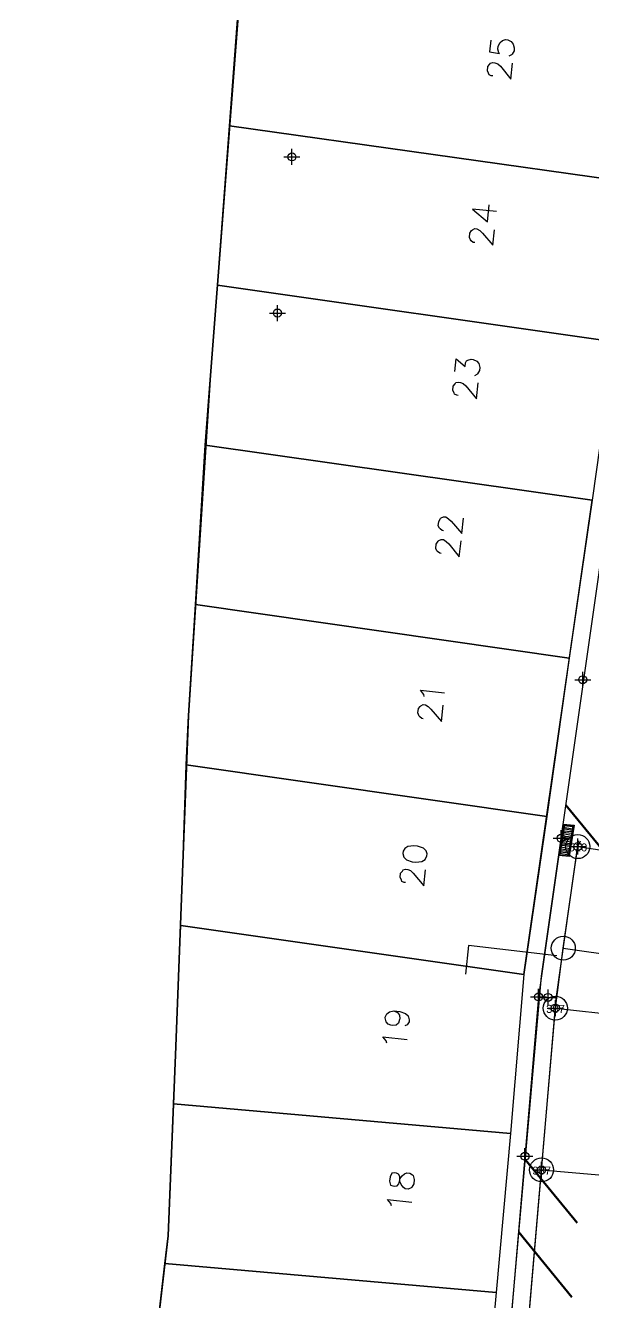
# Model space of a CAD drawing. Header units: metres. Extents: x 678 to 2349, y 417 to 1219.
# Drawn here: x 734.1 to 769.6, y 727.8 to 807.5 of the extents above; entities that cross this region are included whole.
import ezdxf

# ---------------------------------------------------------------- set-up
doc = ezdxf.new("R2010")
doc.units = ezdxf.units.M
doc.header["$PDMODE"] = 32
doc.header["$PDSIZE"] = 1.5
for name, color, linetype in [('CONCRETO', 7, 'Continuous'), ('linea 1', 1, 'Continuous'), ('puntos nov 7', 50, 'Continuous'), ('V-NODE', 1, 'Continuous')]:
    doc.layers.add(name, color=color, linetype=linetype)
doc.layers.add('PDF2_area escolar', color=7, linetype='Continuous', true_color=0x989898)
doc.layers.add('PDF_Geometry', color=7, linetype='Continuous', true_color=0x797979)
doc.styles.get("Standard").update_dxf_attribs({"font": 'arial.ttf'})

# ---------------------------------------------------------------- blocks, each defined once
blk = doc.blocks.new('*U270')
at = {"color": 0, "linetype": 'ByBlock', "lineweight": -2, "transparency": 16777216}
for p, q in [((-1, 0), (1, 0)), ((0, -1), (0, 1))]:
    blk.add_line(p, q, dxfattribs=at)
blk.add_circle((0, 0), 0.5, dxfattribs=at)
blk = doc.blocks.new('*U336', base_point=(766.749, 746.826, 1013.893))
at = {"layer": 'V-NODE', "color": 50, "lineweight": -2, "xscale": 0.5, "yscale": 0.5, "zscale": 0.5}
blk.add_blockref('*U270', (766.749, 746.826, 1013.893), dxfattribs=at)
blk = doc.blocks.new('*U771', base_point=(768.918, 766.667, 1012.468))
at = {"layer": 'V-NODE', "color": 50, "lineweight": -2, "xscale": 0.5, "yscale": 0.5, "zscale": 0.5}
blk.add_blockref('*U270', (768.918, 766.667, 1012.468), dxfattribs=at)
blk = doc.blocks.new('*U774', base_point=(767.566, 756.77, 1013.17))
at = {"layer": 'V-NODE', "color": 50, "lineweight": -2, "xscale": 0.5, "yscale": 0.5, "zscale": 0.5}
blk.add_blockref('*U270', (767.566, 756.77, 1013.17), dxfattribs=at)
blk = doc.blocks.new('*U780', base_point=(766.158, 746.861, 1013.961))
at = {"layer": 'V-NODE', "color": 50, "lineweight": -2, "xscale": 0.5, "yscale": 0.5, "zscale": 0.5}
blk.add_blockref('*U270', (766.158, 746.861, 1013.961), dxfattribs=at)
blk = doc.blocks.new('*U783', base_point=(765.31, 736.903, 1014.77))
at = {"layer": 'V-NODE', "color": 50, "lineweight": -2, "xscale": 0.5, "yscale": 0.5, "zscale": 0.5}
blk.add_blockref('*U270', (765.31, 736.903, 1014.77), dxfattribs=at)
blk = doc.blocks.new('*U1320', base_point=(768.606, 756.244, 1013.12))
at = {"layer": 'V-NODE', "color": 50, "lineweight": -2, "xscale": 0.5, "yscale": 0.5, "zscale": 0.5}
blk.add_blockref('*U270', (768.606, 756.244, 1013.12), dxfattribs=at)
blk = doc.blocks.new('*U1326', base_point=(767.206, 746.156, 1013.45))
at = {"layer": 'V-NODE', "color": 50, "lineweight": -2, "xscale": 0.5, "yscale": 0.5, "zscale": 0.5}
blk.add_blockref('*U270', (767.206, 746.156, 1013.45), dxfattribs=at)
blk = doc.blocks.new('*U1332', base_point=(766.343, 736.055, 1014.26))
at = {"layer": 'V-NODE', "color": 50, "lineweight": -2, "xscale": 0.5, "yscale": 0.5, "zscale": 0.5}
blk.add_blockref('*U270', (766.343, 736.055, 1014.26), dxfattribs=at)
blk = doc.blocks.new('*U1674', base_point=(768.606, 756.244, 1012.65))
at = {"layer": 'V-NODE', "color": 50, "lineweight": -2, "xscale": 0.5, "yscale": 0.5, "zscale": 0.5}
blk.add_blockref('*U270', (768.606, 756.244, 1012.65), dxfattribs=at)
blk = doc.blocks.new('*U1761', base_point=(749.846, 789.574, 1010.503))
at = {"layer": 'V-NODE', "color": 50, "lineweight": -2, "xscale": 0.5, "yscale": 0.5, "zscale": 0.5}
blk.add_blockref('*U270', (749.846, 789.574, 1010.503), dxfattribs=at)
blk = doc.blocks.new('*U1764', base_point=(750.752, 799.321, 1010.012))
at = {"layer": 'V-NODE', "color": 50, "lineweight": -2, "xscale": 0.5, "yscale": 0.5, "zscale": 0.5}
blk.add_blockref('*U270', (750.752, 799.321, 1010.012), dxfattribs=at)
blk = doc.blocks.new('base')
at = {"layer": 'PDF_Geometry', "lineweight": 25, "extrusion": (-0.000787417, 0.063364, 0.99799), "elevation": 0.026}
for points in [[(-314.355, -197.288), (-299.601, -195.681), (-292.744, -194.188), (-282.663, -192.111), (-274.476, -190.361), (-258.037, -185.154), (-248.029, -180.61), (-240.539, -177.71), (-228.643, -174.042), (-222.733, -172.714), (-217.384, -171.04), (-209.935, -169.248), (-202.16, -164.759), (-196.196, -160.284), (-195.073, -159.817), (-178.095, -157.457), (-154.298, -156.614), (-136.667, -154.611), (-124.436, -153.164), (-118.066, -151.474), (-100.79, -146.646), (-80.955, -140.967), (-73.385, -139.328), (-61.694, -135.822), (-40.504, -131.604), (-37.727, -130.872), (-17.661, -129.441), (1.311, -127.461), (21.092, -124.929), (41.006, -122.83), (47.376, -123.458), (63.592, -123.186), (81.402, -124.312), (85.639, -96.072), (88.705, -66.393), (92.811, -40.781), (97.16, -22.386), (100.596, -1.562), (102.483, 8.32), (109.691, 37.361), (117.528, 76.62), (126.217, 115.638), (131.513, 149.592), (134.682, 173.973), (136.916, 195.591), (139.956, 229.678), (141.558, 250.676), (142.614, 271.37), (143.252, 283.21), (147.066, 312.938), (152.58, 355.631), (153.554, 396.042), (150.869, 418.02), (151.777, 438.639), (150.959, 458.028), (151.777, 438.639), (150.869, 418.02), (153.554, 396.042), (152.58, 355.631), (147.066, 312.938), (143.252, 283.21), (142.614, 271.37), (141.558, 250.676), (139.956, 229.678), (136.916, 195.591), (134.682, 173.973), (131.513, 149.592), (126.217, 115.638), (117.528, 76.62), (109.691, 37.361), (102.483, 8.32), (100.596, -1.562), (97.16, -22.386), (92.811, -40.781), (88.705, -66.393), (85.639, -96.072), (81.402, -124.312), (63.592, -123.186), (47.376, -123.458), (41.006, -122.83), (21.092, -124.929), (1.311, -127.461), (-17.661, -129.441), (-37.727, -130.872), (-40.504, -131.604), (-61.694, -135.822), (-73.385, -139.328), (-80.955, -140.967), (-100.79, -146.646), (-118.066, -151.474), (-124.436, -153.164), (-136.667, -154.611), (-154.298, -156.614), (-178.095, -157.457), (-195.073, -159.817), (-196.196, -160.284), (-202.16, -164.759), (-209.935, -169.248), (-217.384, -171.04), (-222.733, -172.714), (-228.643, -174.042), (-240.539, -177.71), (-248.029, -180.61), (-258.037, -185.154), (-274.476, -190.361), (-282.663, -192.111), (-292.744, -194.188), (-299.601, -195.681), (-314.355, -197.288), (-312.178, -178.446), (-309.146, -157.898), (-306.876, -132.899), (-305.823, -118.002), (-298.643, -78.802), (-291.055, -45.077), (-282.252, -15.116), (-275.645, 10.473), (-270.319, 33.898), (-263.825, 63.164), (-258.15, 86.408), (-284.424, 123.888)], [(129.33, 446.993), (130.719, 376.627), (119.722, 267.265), (72.738, -35.348), (74.134, -37.232), (92.979, -40.152)], [(8.56, 202.894), (65.659, 264.226), (104.99, 258.143), (106.869, 259.493), (108.306, 268.733), (119.228, 377.084), (117.811, 447.545)], [(122.165, 208.636), (122.253, 209.367), (121.619, 209.49), (121.659, 209.439), (121.723, 209.199), (121.701, 209.016), (121.582, 208.799), (121.428, 208.678), (121.234, 208.609), (121.097, 208.625), (120.88, 208.744), (120.759, 208.898), (120.695, 209.138), (120.717, 209.32), (120.836, 209.538), (120.887, 209.578), (121.035, 209.653)], [(122.064, 210.874), (122.155, 210.863), (122.287, 210.801), (122.321, 210.704), (122.396, 210.556), (122.363, 210.281), (122.255, 210.155), (122.198, 210.069), (122.056, 210.04), (121.919, 210.057), (121.741, 210.124), (121.575, 210.284), (120.932, 211.103), (120.811, 210.097)], [(121.929, 219.376), (123.437, 219.194), (122.514, 220.001), (122.387, 218.95)], [(123.319, 221.295), (123.41, 221.284), (123.537, 221.176), (123.577, 221.125), (123.652, 220.977), (123.619, 220.703), (123.505, 220.531), (123.454, 220.491), (123.306, 220.416), (123.169, 220.432), (122.997, 220.546), (122.831, 220.705), (122.182, 221.479), (122.066, 220.519)], [(124.659, 229.341), (124.566, 228.564), (124.021, 229.047), (123.994, 228.819), (123.931, 228.687), (123.834, 228.652), (123.641, 228.583), (123.504, 228.6), (123.286, 228.719), (123.165, 228.872), (123.102, 229.112), (123.124, 229.295), (123.242, 229.512), (123.294, 229.552), (123.442, 229.627)], [(124.47, 230.848), (124.561, 230.837), (124.693, 230.775), (124.728, 230.678), (124.803, 230.53), (124.77, 230.256), (124.662, 230.129), (124.605, 230.044), (124.462, 230.014), (124.325, 230.031), (124.148, 230.099), (123.982, 230.258), (123.338, 231.077), (123.217, 230.072)], [(120.819, 267.133), (116.183, 237.504)], [(125.489, 239.304), (125.58, 239.293), (125.706, 239.185), (125.746, 239.134), (125.821, 238.986), (125.788, 238.711), (125.675, 238.54), (125.624, 238.499), (125.476, 238.425), (125.338, 238.441), (125.167, 238.554), (125, 238.714), (124.352, 239.487), (124.236, 238.528)], [(125.659, 240.721), (125.751, 240.71), (125.877, 240.602), (125.917, 240.551), (125.992, 240.403), (125.959, 240.128), (125.846, 239.957), (125.794, 239.916), (125.646, 239.841), (125.509, 239.858), (125.337, 239.971), (125.171, 240.131), (124.528, 240.95), (124.407, 239.944)], [(126.83, 249.669), (126.859, 249.526), (127.06, 249.27), (125.552, 249.452)], [(126.904, 251.051), (126.995, 251.04), (127.122, 250.932), (127.162, 250.881), (127.231, 250.687), (127.198, 250.413), (127.09, 250.286), (127.039, 250.246), (126.891, 250.171), (126.754, 250.188), (126.582, 250.301), (126.416, 250.46), (125.767, 251.234), (125.646, 250.229)], [(118.483, 259.67), (118.166, 257.807), (117.617, 257.873), (117.934, 259.736)], [(118.266, 258.259), (117.718, 258.325)], [(118.255, 258.167), (117.707, 258.233)], [(118.239, 258.03), (117.696, 258.142)], [(118.228, 257.939), (117.685, 258.051)], [(118.217, 257.847), (117.623, 257.919)], [(118.354, 258.99), (117.806, 259.056)], [(118.343, 258.899), (117.795, 258.965)], [(118.327, 258.762), (117.784, 258.873)], [(118.316, 258.67), (117.767, 258.736)], [(118.305, 258.579), (117.756, 258.645)], [(118.294, 258.487), (117.745, 258.553)], [(118.277, 258.35), (117.734, 258.462)], [(118.472, 259.579), (117.929, 259.691)], [(118.461, 259.487), (117.912, 259.553)], [(118.45, 259.396), (117.901, 259.462)], [(118.439, 259.305), (117.89, 259.371)], [(118.422, 259.167), (117.834, 259.285)], [(118.365, 259.082), (117.817, 259.148)], [(128.138, 261.289), (128.229, 261.278), (128.361, 261.216), (128.395, 261.119), (128.47, 260.971), (128.437, 260.697), (128.329, 260.571), (128.272, 260.485), (128.13, 260.456), (127.993, 260.472), (127.815, 260.54), (127.649, 260.699), (127.006, 261.518), (126.885, 260.513)], [(118.734, 265.993), (124.26, 265.281), (124.474, 267.063)], [(128.964, 269.305), (128.747, 269.424), (128.626, 269.577), (128.608, 269.811), (128.613, 269.857), (128.687, 270.08), (128.84, 270.201), (129.074, 270.219), (129.166, 270.208), (129.343, 270.14), (129.464, 269.986), (129.527, 269.747), (129.522, 269.701), (129.403, 269.484), (129.249, 269.363), (128.964, 269.305), (128.598, 269.349), (128.244, 269.484), (128.077, 269.643), (128.014, 269.883), (128.03, 270.02), (128.144, 270.192), (128.292, 270.267)], [(129.44, 271.334), (129.47, 271.191), (129.671, 270.935), (128.162, 271.117)], [(129.275, 281.509), (129.304, 281.366), (129.505, 281.11), (127.997, 281.292)]]:
    blk.add_lwpolyline(points, dxfattribs=at)
for points in [[(138.553, 213.803), (137.673, 203.8), (111.587, 207.824), (113.148, 217.698)], [(139.428, 223.76), (138.553, 213.803), (113.148, 217.698), (114.668, 227.624)], [(140.309, 233.762), (139.956, 229.678), (139.428, 223.76), (114.668, 227.624), (116.183, 237.504)], [(141.047, 243.736), (140.309, 233.762), (116.183, 237.504), (117.744, 247.378)], [(141.745, 253.761), (141.558, 250.676), (141.047, 243.736), (117.744, 247.378), (119.259, 257.258)], [(142.214, 263.813), (141.745, 253.761), (119.259, 257.258), (120.819, 267.133)], [(118.534, 259.71), (118.251, 257.751), (117.566, 257.833), (117.894, 259.788)], [(117.617, 257.873), (118.166, 257.807), (118.483, 259.67), (117.934, 259.736)], [(128.288, 259.463), (128.225, 259.702), (128.058, 259.861), (127.704, 259.997), (127.475, 260.024), (127.098, 259.977), (126.899, 259.862), (126.78, 259.644), (126.764, 259.507), (126.833, 259.313), (126.999, 259.154), (127.354, 259.019), (127.582, 258.991), (127.959, 259.039), (128.158, 259.154), (128.272, 259.326)], [(142.815, 274.962), (142.214, 263.813), (120.819, 267.133), (121.786, 277.079)], [(143.462, 284.947), (143.252, 283.21), (142.815, 274.962), (121.786, 277.079), (122.798, 287.019)], [(129.368, 279.968), (129.304, 280.207), (129.172, 280.269), (129.035, 280.286), (128.892, 280.257), (128.785, 280.131), (128.7, 279.816), (128.587, 279.644), (128.433, 279.524), (128.285, 279.449), (128.102, 279.471), (127.93, 279.584), (127.89, 279.636), (127.826, 279.875), (127.859, 280.149), (127.978, 280.367), (128.03, 280.407), (128.223, 280.477), (128.406, 280.454), (128.532, 280.347), (128.653, 280.193), (128.722, 279.999), (128.729, 279.674), (128.804, 279.525), (128.936, 279.463), (129.073, 279.447), (129.216, 279.476), (129.335, 279.693)], [(144.748, 294.855), (143.462, 284.947), (122.798, 287.019), (123.81, 296.96)]]:
    blk.add_lwpolyline(points, close=True, dxfattribs=at)
at = {"layer": 'PDF_Geometry', "color": 30, "lineweight": 50, "true_color": 0xf26621, "extrusion": (-0.000787417, 0.063364, 0.99799), "elevation": 0.026}
blk.add_lwpolyline([(115.323, 260.004), (118.063, 256.568)], dxfattribs=at)
at = {"layer": 'PDF_Geometry', "color": 32, "lineweight": 50, "true_color": 0xb85b00, "extrusion": (-0.000787417, 0.063364, 0.99799), "elevation": 0.026}
for points in [[(117.689, 282.719), (120.871, 278.719)], [(118.063, 287.358), (121.324, 283.255)]]:
    blk.add_lwpolyline(points, dxfattribs=at)

msp = doc.modelspace()

# ---------------------------------------------------------------- linework, layer by layer
at = {"layer": 'CONCRETO'}
for p, q in [((768.606, 756.244, 1012.65), (779.98279, 754.56151, 1013.17)), ((767.70456, 749.89757, 1012.147), (779.0902, 748.27975, 1013.17)), ((767.206, 746.156, 1013.45), (778.64071, 744.90394)), ((766.34279, 736.055, 1014.26), (777.80106, 735.07616))]:
    msp.add_line(p, q, dxfattribs=at)
at = {"layer": 'CONCRETO', "elevation": 1029.70653}
msp.add_lwpolyline([(760.66042, 559.16586), (760.428, 565.746), (760.075, 575.73749), (759.722, 585.73343), (759.368, 595.73657), (759.01861, 605.72113), (758.66174, 615.71469), (758.30846, 625.708), (757.94446, 636.0046), (758.68142, 646.3818), (759.533, 656.34547), (760.38616, 666.30881), (761.235, 676.273), (762.08651, 686.237), (762.938, 696.20331), (763.78901, 706.16401), (764.6403, 716.128), (765.492, 726.09096), (766.343, 736.05498), (767.206, 746.15847), (767.70457, 749.89757), (768.60639, 756.24428)], dxfattribs=at)
at = {"layer": 'CONCRETO'}
msp.add_lwpolyline([(768.60639, 756.24428), (768.78521, 756.61201)], dxfattribs=at)
at = {"layer": 'linea 1', "elevation": 1013.17}
for points in [[(767.566, 756.77), (766.158, 746.861), (756.795, 637.271), (759.622, 557.303), (773.43, 554.368)], [(760.73505, 557.06641), (757.90066, 637.24341), (767.25536, 746.73626), (768.65902, 756.61469)]]:
    msp.add_lwpolyline(points, dxfattribs=at)
at = {"layer": 'linea 1'}
for p in [(768.60639, 756.24428), (767.70456, 749.89757, 1012.147), (767.20578, 746.15595), (766.3428, 736.05511)]:
    msp.add_point(p, dxfattribs=at)

# ---------------------------------------------------------------- block references
at = {"layer": 'PDF2_area escolar'}
msp.add_blockref('base', (882.736, 1016.336, 999.038), dxfattribs=at)
at = {"layer": 'puntos nov 7'}
for name, p in [('*U1764', (750.752, 799.321, 1010.012)), ('*U1761', (749.846, 789.574, 1010.503)), ('*U771', (768.918, 766.667, 1012.468)), ('*U774', (767.566, 756.77, 1013.17)), ('*U1320', (768.606, 756.244, 1013.12)), ('*U1674', (768.606, 756.244, 1012.65)), ('*U780', (766.158, 746.861, 1013.961)), ('*U336', (766.749, 746.826, 1013.893)), ('*U1326', (767.206, 746.156, 1013.45)), ('*U783', (765.31, 736.903, 1014.77)), ('*U1332', (766.343, 736.055, 1014.26))]:
    msp.add_blockref(name, p, dxfattribs=at)

# ---------------------------------------------------------------- texts
at = {"layer": 'linea 1', "char_height": 0.5, "attachment_point": 1}
for s, insert in [('510', (768.0332, 756.44569)), ('387', (766.6326, 746.35735)), ('387', (765.76962, 736.25652))]:
    msp.add_mtext_dynamic_manual_height_columns(s, width=1.32611, gutter_width=12.5, heights=[0], dxfattribs=dict(at, insert=insert))

doc.saveas('drawing.dxf')
